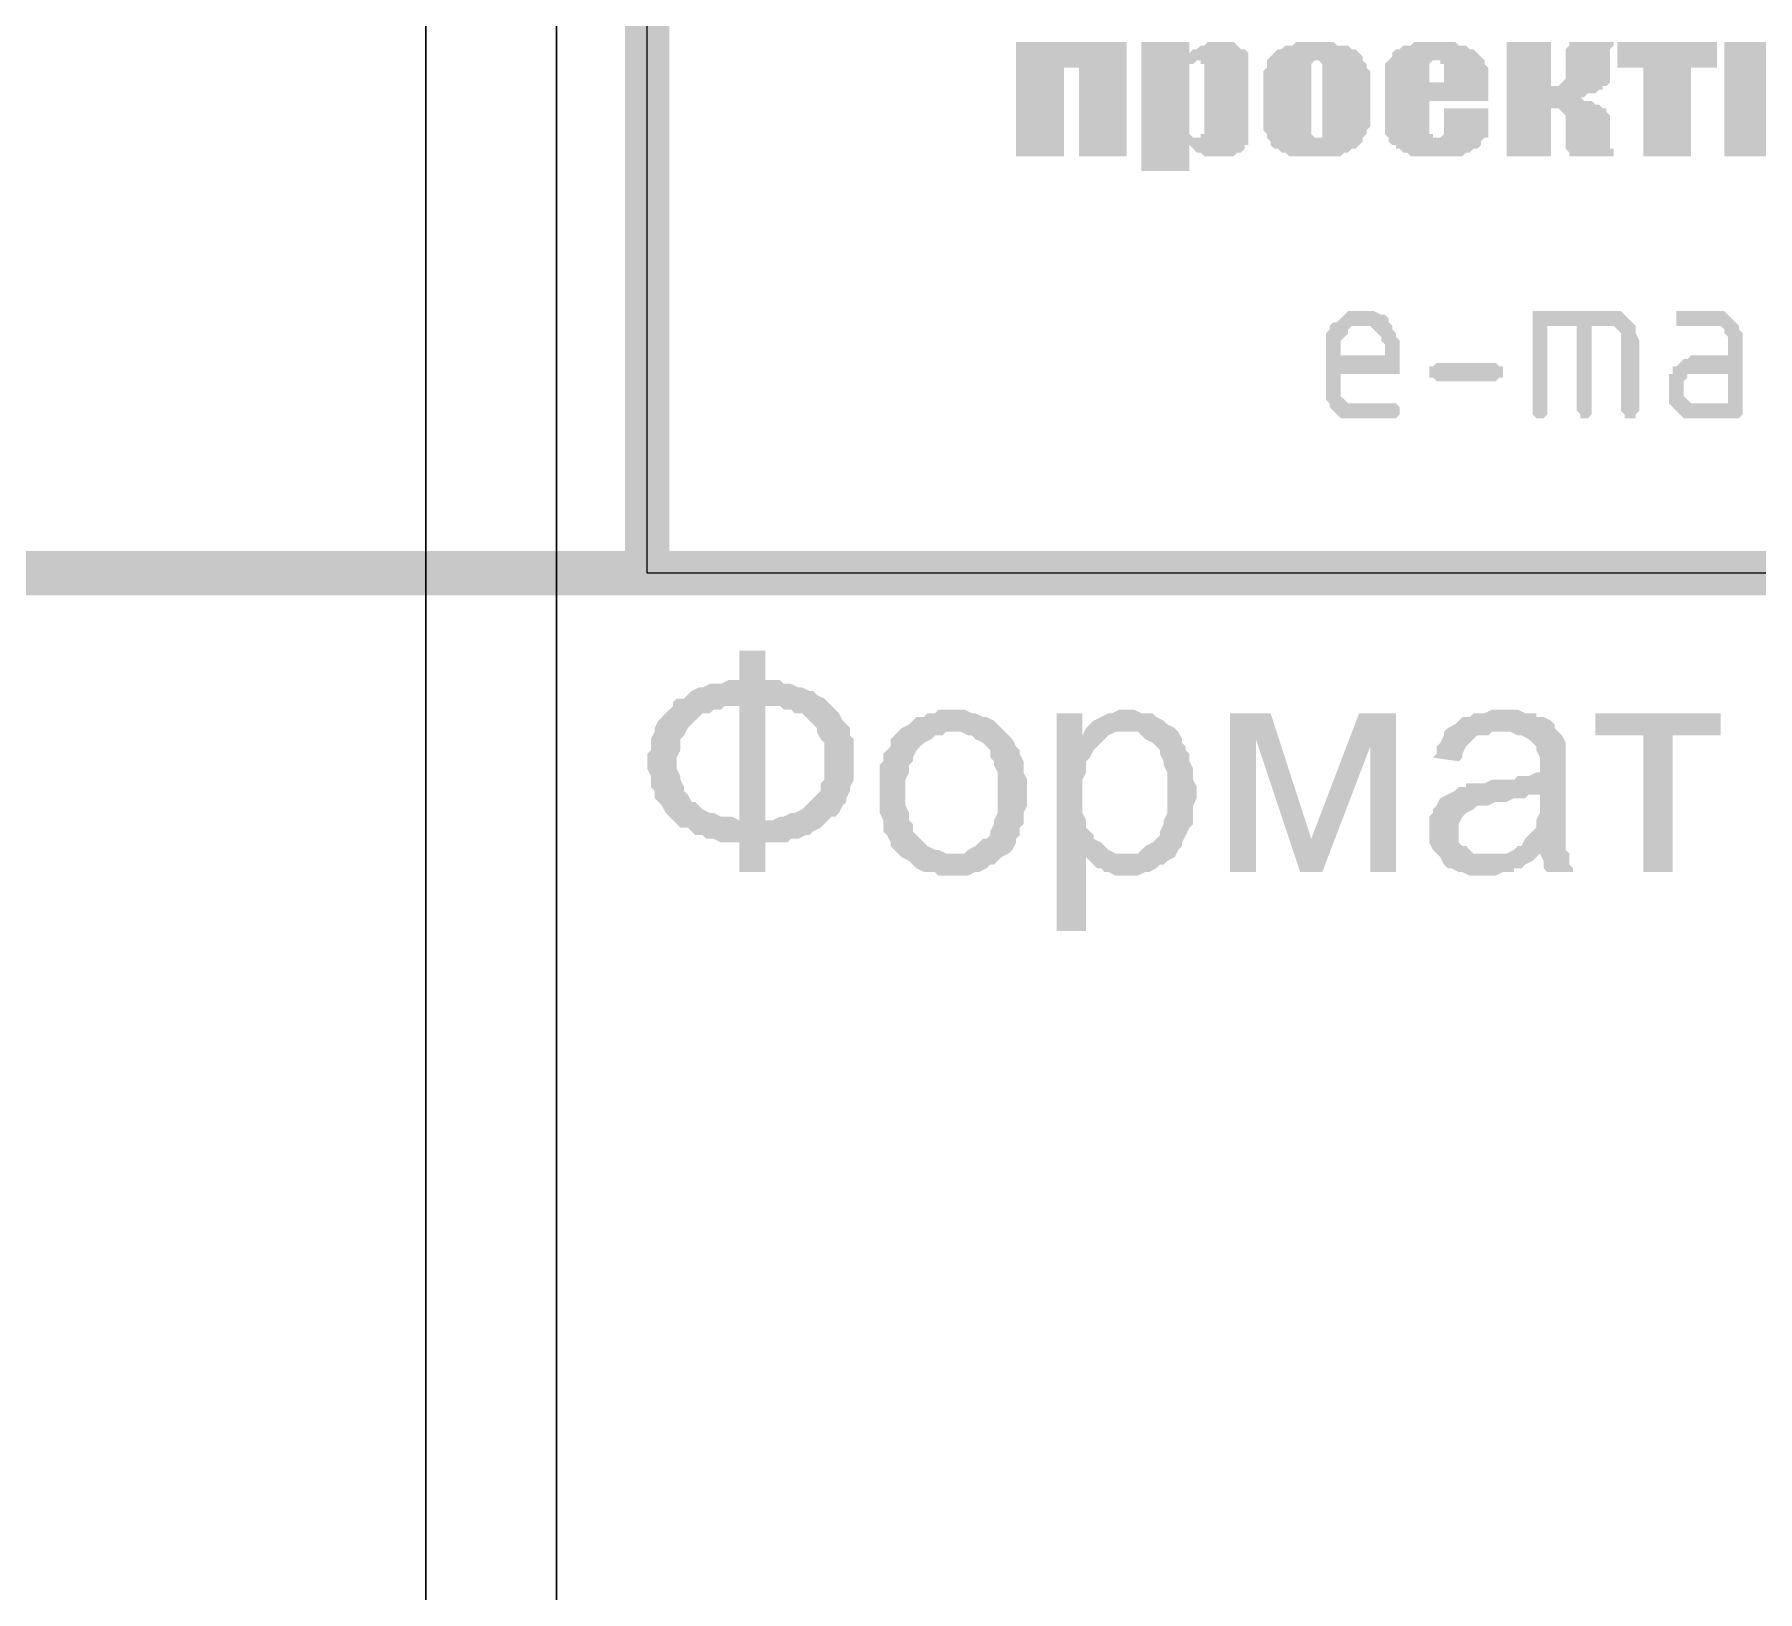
# Model space of a CAD drawing. Header units: millimetres. Extents: x -383313 to -161684, y -117025 to 99224.
# Drawn here: x -320769 to -318792, y -37247 to -35461 of the extents above; entities that cross this region are included whole.
import ezdxf

# ---------------------------------------------------------------- set-up
doc = ezdxf.new("R2010")
doc.units = ezdxf.units.MM
doc.header["$MEASUREMENT"] = 0
doc.layers.add('001__КОНСТРУКТИВ__Стены наружные', color=7, linetype='Continuous', lineweight=30)
doc.layers.add('PDF_Geometry', color=7, linetype='Continuous')
doc.layers.add('PDF_Solid Fills', color=7, linetype='Continuous')

# ---------------------------------------------------------------- blocks, each defined once
blk = doc.blocks.new('A$Cf5759c35')
at = {"layer": 'PDF_Solid Fills'}
for points in [[(38946.5, -17204.3), (38819.5, -17204.3), (38819.5, -17335.5), (38874.5, -17335.5), (38874.5, -17233.9), (38891.5, -17233.9)], [(39018.5, -17204.3), (38963.4, -17204.3), (38963.4, -17352.4), (39018.5, -17352.4), (39018.5, -17322.8), (39086.2, -17322.8), (39086.2, -17318.6), (39086.2, -17318.6), (39026.9, -17314.3), (39022.7, -17314.3), (39018.5, -17310.1), (39018.5, -17310.1), (39018.5, -17305.9), (39018.5, -17301.6), (39018.5, -17297.4), (39018.5, -17242.4), (39018.5, -17238.1), (39018.5, -17233.9), (39018.5, -17229.7), (39018.5, -17229.7), (39022.7, -17229.7), (39026.9, -17225.4), (39086.2, -17225.4), (39086.2, -17221.2), (39086.2, -17221.2), (39086.2, -17217), (39018.5, -17217)], [(39052.3, -17204.3), (39039.6, -17204.3), (39035.4, -17208.5), (39031.2, -17208.5), (39026.9, -17212.7), (39022.7, -17212.7), (39018.5, -17217), (39086.2, -17217), (39082, -17212.7), (39077.7, -17212.7), (39073.5, -17208.5), (39073.5, -17208.5), (39069.3, -17204.3), (39065, -17204.3), (39056.6, -17204.3)], [(39162.4, -17204.3), (39141.2, -17204.3), (39137, -17208.5), (39128.5, -17208.5), (39124.3, -17212.7), (39120.1, -17212.7), (39115.8, -17217), (39111.6, -17221.2), (39111.6, -17221.2), (39107.4, -17225.4), (39162.4, -17225.4), (39166.6, -17225.4), (39170.9, -17229.7), (39170.9, -17229.7), (39170.9, -17233.9), (39170.9, -17238.1), (39170.9, -17242.4), (39170.9, -17301.6), (39170.9, -17305.9), (39170.9, -17310.1), (39170.9, -17310.1), (39170.9, -17314.3), (39162.4, -17314.3), (39217.4, -17314.3), (39221.7, -17310.1), (39221.7, -17310.1), (39221.7, -17305.9), (39221.7, -17305.9), (39225.9, -17301.6), (39225.9, -17297.4), (39225.9, -17293.2), (39225.9, -17288.9), (39225.9, -17284.7), (39225.9, -17250.8), (39225.9, -17250.8), (39225.9, -17246.6), (39225.9, -17242.4), (39225.9, -17238.1), (39221.7, -17233.9), (39221.7, -17229.7), (39221.7, -17229.7), (39217.4, -17225.4), (39217.4, -17221.2), (39213.2, -17217), (39213.2, -17217), (39209, -17212.7), (39204.7, -17212.7), (39200.5, -17208.5), (39192, -17208.5), (39187.8, -17208.5), (39183.6, -17204.3), (39179.3, -17204.3), (39175.1, -17204.3), (39166.6, -17204.3)], [(39297.9, -17204.3), (39297.9, -17204.3), (39276.7, -17204.3), (39272.5, -17208.5), (39268.2, -17208.5), (39264, -17208.5), (39259.8, -17212.7), (39255.5, -17212.7), (39251.3, -17217), (39251.3, -17221.2), (39247.1, -17225.4), (39247.1, -17225.4), (39242.8, -17229.7), (39242.8, -17233.9), (39242.8, -17238.1), (39242.8, -17242.4), (39242.8, -17246.6), (39242.8, -17250.8), (39242.8, -17288.9), (39242.8, -17288.9), (39242.8, -17297.4), (39242.8, -17301.6), (39242.8, -17305.9), (39242.8, -17305.9), (39242.8, -17310.1), (39247.1, -17314.3), (39247.1, -17318.6), (39251.3, -17322.8), (39255.5, -17322.8), (39255.5, -17327), (39259.8, -17327), (39264, -17331.3), (39268.2, -17331.3), (39272.5, -17335.5), (39276.7, -17335.5), (39280.9, -17335.5), (39285.2, -17335.5), (39293.6, -17335.5), (39297.9, -17335.5), (39302.1, -17335.5), (39306.3, -17335.5), (39310.6, -17335.5), (39319, -17335.5), (39323.3, -17335.5), (39327.5, -17335.5), (39331.7, -17335.5), (39336, -17331.3), (39340.2, -17331.3), (39344.4, -17327), (39348.7, -17327), (39352.9, -17322.8), (39352.9, -17318.6), (39357.1, -17314.3), (39302.1, -17314.3), (39297.9, -17314.3), (39297.9, -17310.1), (39293.6, -17310.1), (39293.6, -17305.9), (39293.6, -17301.6), (39293.6, -17272), (39361.4, -17272), (39361.4, -17255.1), (39361.4, -17255.1), (39293.6, -17250.8), (39293.6, -17242.4), (39293.6, -17238.1), (39293.6, -17233.9), (39293.6, -17229.7), (39293.6, -17229.7), (39297.9, -17225.4), (39302.1, -17225.4), (39357.1, -17225.4), (39357.1, -17225.4), (39352.9, -17221.2), (39348.7, -17217), (39344.4, -17212.7), (39340.2, -17212.7), (39336, -17208.5), (39336, -17208.5), (39331.7, -17208.5), (39327.5, -17208.5), (39323.3, -17204.3), (39319, -17204.3), (39310.6, -17204.3), (39306.3, -17204.3)], [(39433.3, -17204.3), (39382.5, -17204.3), (39382.5, -17335.5), (39433.3, -17335.5), (39433.3, -17280.5), (39492.6, -17280.5), (39488.4, -17276.2), (39484.1, -17276.2), (39479.9, -17272), (39475.7, -17272), (39471.4, -17272), (39467.2, -17267.8), (39458.7, -17267.8), (39458.7, -17267.8), (39458.7, -17267.8), (39463, -17267.8), (39471.4, -17267.8), (39475.7, -17263.5), (39475.7, -17263.5), (39484.1, -17263.5), (39488.4, -17259.3), (39492.6, -17259.3), (39492.6, -17255.1), (39433.3, -17255.1)], [(39505.3, -17204.3), (39454.5, -17204.3), (39454.5, -17208.5), (39450.3, -17212.7), (39450.3, -17217), (39450.3, -17221.2), (39450.3, -17242.4), (39450.3, -17246.6), (39446, -17250.8), (39446, -17250.8), (39441.8, -17255.1), (39437.6, -17255.1), (39433.3, -17255.1), (39492.6, -17255.1), (39496.8, -17255.1), (39501.1, -17250.8), (39501.1, -17246.6), (39501.1, -17242.4), (39501.1, -17225.4), (39501.1, -17221.2), (39501.1, -17217), (39501.1, -17212.7), (39505.3, -17208.5)], [(39623.8, -17204.3), (39509.5, -17204.3), (39509.5, -17233.9), (39539.2, -17233.9), (39539.2, -17335.5), (39594.2, -17335.5), (39594.2, -17233.9), (39623.8, -17233.9)], [(39687.3, -17204.3), (39632.3, -17204.3), (39632.3, -17335.5), (39687.3, -17335.5), (39687.3, -17288.9), (39704.3, -17288.9), (39687.3, -17250.8)], [(39086.2, -17225.4), (39026.9, -17225.4), (39031.2, -17225.4), (39031.2, -17229.7), (39035.4, -17229.7), (39035.4, -17233.9), (39035.4, -17238.1), (39035.4, -17242.4), (39035.4, -17297.4), (39035.4, -17301.6), (39035.4, -17305.9), (39035.4, -17310.1), (39031.2, -17310.1), (39031.2, -17314.3), (39026.9, -17314.3), (39086.2, -17318.6), (39086.2, -17314.3), (39086.2, -17310.1), (39086.2, -17305.9), (39086.2, -17301.6), (39086.2, -17297.4), (39086.2, -17242.4), (39086.2, -17238.1), (39086.2, -17233.9), (39086.2, -17229.7)], [(39107.4, -17225.4), (39107.4, -17225.4), (39107.4, -17233.9), (39103.1, -17238.1), (39103.1, -17242.4), (39103.1, -17246.6), (39103.1, -17250.8), (39103.1, -17255.1), (39103.1, -17288.9), (39103.1, -17288.9), (39103.1, -17293.2), (39103.1, -17297.4), (39103.1, -17301.6), (39103.1, -17305.9), (39107.4, -17310.1), (39107.4, -17310.1), (39107.4, -17310.1), (39107.4, -17314.3), (39111.6, -17318.6), (39111.6, -17322.8), (39115.8, -17327), (39115.8, -17327), (39120.1, -17327), (39124.3, -17331.3), (39128.5, -17331.3), (39132.8, -17335.5), (39137, -17335.5), (39141.2, -17335.5), (39145.5, -17335.5), (39153.9, -17335.5), (39158.2, -17335.5), (39166.6, -17335.5), (39166.6, -17335.5), (39170.9, -17335.5), (39179.3, -17335.5), (39183.6, -17335.5), (39187.8, -17335.5), (39192, -17335.5), (39196.3, -17331.3), (39200.5, -17331.3), (39204.7, -17327), (39209, -17327), (39213.2, -17322.8), (39213.2, -17322.8), (39217.4, -17318.6), (39217.4, -17314.3), (39162.4, -17314.3), (39162.4, -17314.3), (39158.2, -17310.1), (39158.2, -17310.1), (39158.2, -17310.1), (39158.2, -17305.9), (39158.2, -17301.6), (39158.2, -17242.4), (39158.2, -17242.4), (39158.2, -17233.9), (39158.2, -17229.7), (39158.2, -17229.7), (39158.2, -17229.7), (39162.4, -17225.4)], [(39357.1, -17225.4), (39302.1, -17225.4), (39306.3, -17225.4), (39306.3, -17229.7), (39310.6, -17229.7), (39310.6, -17233.9), (39310.6, -17238.1), (39310.6, -17242.4), (39310.6, -17250.8), (39293.6, -17250.8), (39361.4, -17255.1), (39361.4, -17246.6), (39361.4, -17242.4), (39361.4, -17238.1), (39361.4, -17238.1), (39361.4, -17233.9), (39357.1, -17229.7)], [(39361.4, -17280.5), (39310.6, -17280.5), (39310.6, -17310.1), (39310.6, -17310.1), (39306.3, -17314.3), (39302.1, -17314.3), (39357.1, -17314.3), (39361.4, -17314.3), (39361.4, -17310.1), (39361.4, -17305.9), (39361.4, -17305.9), (39361.4, -17301.6), (39361.4, -17297.4), (39361.4, -17288.9)], [(39492.6, -17280.5), (39433.3, -17280.5), (39441.8, -17280.5), (39446, -17284.7), (39446, -17284.7), (39450.3, -17288.9), (39450.3, -17293.2), (39450.3, -17318.6), (39450.3, -17318.6), (39450.3, -17322.8), (39450.3, -17327), (39454.5, -17331.3), (39454.5, -17335.5), (39505.3, -17335.5), (39505.3, -17331.3), (39505.3, -17327), (39501.1, -17327), (39501.1, -17322.8), (39501.1, -17314.3), (39501.1, -17293.2), (39501.1, -17293.2), (39501.1, -17288.9), (39496.8, -17284.7), (39496.8, -17280.5)], [(39086.2, -17322.8), (39018.5, -17322.8), (39022.7, -17327), (39026.9, -17331.3), (39031.2, -17331.3), (39035.4, -17335.5), (39035.4, -17335.5), (39039.6, -17335.5), (39048.1, -17335.5), (39052.3, -17335.5), (39052.3, -17335.5), (39056.6, -17335.5), (39065, -17335.5), (39069.3, -17335.5), (39073.5, -17331.3), (39077.7, -17331.3), (39082, -17327), (39082, -17322.8)], [(39217.4, -17513.3), (39200.5, -17513.3), (39196.3, -17517.5), (39192, -17521.8), (39187.8, -17526), (39183.6, -17526), (39179.3, -17530.2), (39179.3, -17534.5), (39175.1, -17538.7), (39175.1, -17547.2), (39175.1, -17551.4), (39175.1, -17555.6), (39175.1, -17602.2), (39175.1, -17602.2), (39175.1, -17606.4), (39175.1, -17614.9), (39179.3, -17619.1), (39179.3, -17623.4), (39183.6, -17627.6), (39183.6, -17627.6), (39187.8, -17631.8), (39192, -17636.1), (39196.3, -17636.1), (39204.7, -17636.1), (39209, -17636.1), (39251.3, -17636.1), (39255.5, -17636.1), (39259.8, -17631.8), (39259.8, -17627.6), (39259.8, -17623.4), (39255.5, -17619.1), (39251.3, -17619.1), (39209, -17619.1), (39204.7, -17619.1), (39200.5, -17619.1), (39196.3, -17614.9), (39192, -17610.7), (39192, -17606.4), (39192, -17602.2), (39192, -17585.3), (39259.8, -17585.3), (39192, -17564.1), (39192, -17555.6), (39192, -17551.4), (39192, -17547.2), (39196.3, -17542.9), (39200.5, -17538.7), (39200.5, -17534.5), (39204.7, -17530.2), (39213.2, -17530.2), (39217.4, -17530.2), (39251.3, -17530.2), (39247.1, -17526), (39247.1, -17521.8), (39242.8, -17517.5), (39238.6, -17517.5), (39230.1, -17513.3), (39225.9, -17513.3), (39221.7, -17513.3)], [(39496.8, -17513.3), (39412.2, -17513.3), (39412.2, -17631.8), (39416.4, -17636.1), (39420.6, -17636.1), (39424.9, -17636.1), (39429.1, -17631.8), (39429.1, -17627.6), (39429.1, -17530.2), (39463, -17530.2), (39479.9, -17530.2), (39496.8, -17530.2), (39526.5, -17526), (39522.2, -17521.8), (39522.2, -17521.8), (39518, -17517.5), (39513.8, -17513.3), (39509.5, -17513.3), (39505.3, -17513.3)], [(39619.6, -17513.3), (39577.3, -17513.3), (39577.3, -17530.2), (39628.1, -17530.2), (39632.3, -17534.5), (39632.3, -17538.7), (39636.5, -17542.9), (39636.5, -17547.2), (39636.5, -17564.1), (39602.7, -17564.1), (39602.7, -17564.1), (39594.2, -17564.1), (39590, -17568.3), (39585.7, -17568.3), (39581.5, -17572.6), (39577.3, -17576.8), (39573, -17576.8), (39573, -17585.3), (39636.5, -17585.3), (39636.5, -17619.1), (39602.7, -17619.1), (39573, -17623.4), (39577.3, -17627.6), (39577.3, -17627.6), (39581.5, -17631.8), (39585.7, -17636.1), (39590, -17636.1), (39594.2, -17636.1), (39602.7, -17636.1), (39645, -17636.1), (39649.2, -17636.1), (39653.5, -17631.8), (39653.5, -17627.6), (39653.5, -17547.2), (39653.5, -17547.2), (39653.5, -17538.7), (39649.2, -17534.5), (39649.2, -17530.2), (39645, -17526), (39640.8, -17521.8), (39640.8, -17521.8), (39636.5, -17517.5), (39632.3, -17513.3), (39628.1, -17513.3), (39623.8, -17513.3)], [(39251.3, -17530.2), (39217.4, -17530.2), (39225.9, -17530.2), (39230.1, -17534.5), (39234.4, -17538.7), (39238.6, -17542.9), (39238.6, -17547.2), (39242.8, -17551.4), (39242.8, -17555.6), (39242.8, -17564.1), (39192, -17564.1), (39259.8, -17585.3), (39259.8, -17555.6), (39259.8, -17551.4), (39259.8, -17547.2), (39255.5, -17542.9), (39255.5, -17538.7), (39251.3, -17534.5)], [(39479.9, -17530.2), (39463, -17530.2), (39463, -17627.6), (39467.2, -17631.8), (39467.2, -17636.1), (39471.4, -17636.1), (39475.7, -17636.1), (39479.9, -17631.8), (39479.9, -17627.6)], [(39526.5, -17526), (39496.8, -17530.2), (39505.3, -17530.2), (39509.5, -17534.5), (39513.8, -17538.7), (39513.8, -17542.9), (39513.8, -17547.2), (39513.8, -17627.6), (39518, -17631.8), (39518, -17636.1), (39522.2, -17636.1), (39530.7, -17636.1), (39530.7, -17631.8), (39534.9, -17627.6), (39534.9, -17547.2), (39534.9, -17547.2), (39530.7, -17538.7), (39530.7, -17534.5), (39530.7, -17530.2)], [(39369.8, -17593.7), (39302.1, -17593.7), (39297.9, -17589.5), (39293.6, -17589.5), (39293.6, -17585.3), (39293.6, -17576.8), (39297.9, -17576.8), (39302.1, -17572.6), (39369.8, -17572.6), (39374.1, -17576.8), (39378.3, -17576.8), (39378.3, -17585.3), (39378.3, -17589.5), (39374.1, -17589.5), (39369.8, -17593.7)], [(39573, -17585.3), (39568.8, -17585.3), (39568.8, -17602.2), (39568.8, -17602.2), (39568.8, -17606.4), (39568.8, -17614.9), (39568.8, -17619.1), (39573, -17623.4), (39602.7, -17619.1), (39598.4, -17619.1), (39594.2, -17619.1), (39590, -17614.9), (39585.7, -17610.7), (39585.7, -17606.4), (39585.7, -17602.2), (39585.7, -17598), (39585.7, -17593.7), (39590, -17589.5), (39590, -17585.3), (39594.2, -17585.3), (39602.7, -17585.3), (39636.5, -17585.3)], [(38531.6, -17902.8), (38502, -17902.8), (38502, -17936.6), (38489.3, -17936.6), (38480.8, -17940.9), (38472.4, -17940.9), (38468.1, -17940.9), (38459.7, -17945.1), (38455.4, -17945.1), (38447, -17949.3), (38442.7, -17953.6), (38438.5, -17957.8), (38430, -17957.8), (38425.8, -17962), (38425.8, -17966.3), (38531.6, -17966.3), (38531.6, -17966.3), (38540.1, -17966.3), (38548.6, -17966.3), (38552.8, -17970.5), (38561.3, -17970.5), (38565.5, -17974.7), (38574, -17974.7), (38578.2, -17979), (38582.4, -17983.2), (38586.7, -17987.4), (38590.9, -17991.7), (38590.9, -17995.9), (38595.1, -18004.4), (38599.4, -18008.6), (38599.4, -18017.1), (38599.4, -18021.3), (38599.4, -18029.8), (38599.4, -18034), (38599.4, -18042.5), (38599.4, -18050.9), (38595.1, -18055.2), (38595.1, -18063.6), (38590.9, -18067.9), (38586.7, -18072.1), (38582.4, -18076.3), (38582.4, -18076.3), (38578.2, -18080.6), (38574, -18084.8), (38565.5, -18089), (38561.3, -18089), (38552.8, -18093.3), (38548.6, -18093.3), (38540.1, -18097.5), (38531.6, -18097.5), (38425.8, -18097.5), (38430, -18101.7), (38434.3, -18106), (38442.7, -18106), (38447, -18110.2), (38451.2, -18114.4), (38459.7, -18114.4), (38463.9, -18118.7), (38472.4, -18118.7), (38480.8, -18122.9), (38485.1, -18122.9), (38493.5, -18122.9), (38502, -18122.9), (38502, -18156.8), (38531.6, -18156.8), (38531.6, -18122.9), (38531.6, -18122.9), (38540.1, -18122.9), (38548.6, -18122.9), (38557, -18122.9), (38561.3, -18118.7), (38569.7, -18118.7), (38578.2, -18114.4), (38582.4, -18114.4), (38586.7, -18110.2), (38595.1, -18106), (38599.4, -18101.7), (38603.6, -18097.5), (38607.8, -18093.3), (38612.1, -18093.3), (38616.3, -18089), (38620.5, -18080.6), (38624.8, -18076.3), (38624.8, -18072.1), (38629, -18063.6), (38629, -18059.4), (38633.2, -18050.9), (38633.2, -18042.5), (38633.2, -18038.2), (38633.2, -18029.8), (38633.2, -18025.5), (38633.2, -18017.1), (38633.2, -18012.8), (38633.2, -18004.4), (38629, -18000.1), (38629, -17991.7), (38624.8, -17987.4), (38620.5, -17983.2), (38616.3, -17974.7), (38612.1, -17970.5), (38607.8, -17966.3), (38607.8, -17966.3), (38603.6, -17962), (38599.4, -17957.8), (38590.9, -17953.6), (38586.7, -17949.3), (38582.4, -17949.3), (38574, -17945.1), (38569.7, -17945.1), (38561.3, -17940.9), (38552.8, -17940.9), (38548.6, -17936.6), (38540.1, -17936.6), (38531.6, -17936.6)], [(38425.8, -17966.3), (38421.6, -17970.5), (38417.3, -17974.7), (38413.1, -17979), (38408.9, -17983.2), (38404.6, -17991.7), (38404.6, -17995.9), (38400.4, -18004.4), (38400.4, -18008.6), (38400.4, -18017.1), (38396.2, -18021.3), (38396.2, -18029.8), (38396.2, -18029.8), (38396.2, -18038.2), (38400.4, -18046.7), (38400.4, -18050.9), (38400.4, -18059.4), (38404.6, -18063.6), (38404.6, -18072.1), (38408.9, -18076.3), (38413.1, -18080.6), (38417.3, -18089), (38421.6, -18093.3), (38425.8, -18097.5), (38531.6, -18097.5), (38502, -18097.5), (38493.5, -18093.3), (38485.1, -18093.3), (38480.8, -18093.3), (38472.4, -18089), (38468.1, -18089), (38459.7, -18084.8), (38455.4, -18080.6), (38451.2, -18076.3), (38447, -18076.3), (38442.7, -18067.9), (38438.5, -18063.6), (38438.5, -18059.4), (38434.3, -18050.9), (38434.3, -18046.7), (38430, -18038.2), (38430, -18029.8), (38430, -18025.5), (38434.3, -18017.1), (38434.3, -18012.8), (38434.3, -18004.4), (38438.5, -18000.1), (38442.7, -17991.7), (38447, -17987.4), (38451.2, -17983.2), (38455.4, -17979), (38459.7, -17974.7), (38468.1, -17974.7), (38472.4, -17970.5), (38480.8, -17970.5), (38485.1, -17966.3), (38493.5, -17966.3), (38502, -17966.3), (38531.6, -17966.3)], [(38747.5, -17970.5), (38747.5, -17970.5), (38730.6, -17970.5), (38726.4, -17974.7), (38717.9, -17974.7), (38713.7, -17979), (38705.2, -17979), (38701, -17983.2), (38696.7, -17987.4), (38688.3, -17991.7), (38688.3, -17991.7), (38684, -17995.9), (38747.5, -17995.9), (38747.5, -17995.9), (38756, -17995.9), (38764.5, -18000.1), (38768.7, -18000.1), (38772.9, -18004.4), (38781.4, -18008.6), (38785.6, -18012.8), (38789.9, -18017.1), (38789.9, -18025.5), (38794.1, -18029.8), (38794.1, -18034), (38798.3, -18042.5), (38798.3, -18050.9), (38798.3, -18055.2), (38798.3, -18063.6), (38798.3, -18067.9), (38798.3, -18076.3), (38798.3, -18084.8), (38798.3, -18089), (38794.1, -18097.5), (38794.1, -18101.7), (38789.9, -18110.2), (38789.9, -18114.4), (38785.6, -18118.7), (38781.4, -18118.7), (38777.2, -18122.9), (38772.9, -18127.1), (38764.5, -18131.4), (38760.2, -18135.6), (38751.8, -18135.6), (38747.5, -18135.6), (38684, -18135.6), (38688.3, -18139.8), (38696.7, -18144.1), (38701, -18148.3), (38705.2, -18152.5), (38713.7, -18156.8), (38717.9, -18156.8), (38726.4, -18156.8), (38730.6, -18161), (38739.1, -18161), (38747.5, -18161), (38751.8, -18161), (38756, -18161), (38764.5, -18161), (38772.9, -18156.8), (38777.2, -18156.8), (38785.6, -18152.5), (38789.9, -18148.3), (38794.1, -18148.3), (38798.3, -18144.1), (38802.6, -18139.8), (38811, -18135.6), (38815.3, -18131.4), (38819.5, -18122.9), (38819.5, -18118.7), (38819.5, -18118.7), (38823.7, -18114.4), (38823.7, -18106), (38828, -18101.7), (38828, -18093.3), (38828, -18089), (38832.2, -18080.6), (38832.2, -18072.1), (38832.2, -18063.6), (38832.2, -18059.4), (38832.2, -18050.9), (38828, -18042.5), (38828, -18034), (38828, -18029.8), (38823.7, -18021.3), (38823.7, -18017.1), (38819.5, -18012.8), (38815.3, -18004.4), (38811, -18000.1), (38806.8, -17995.9), (38802.6, -17991.7), (38798.3, -17987.4), (38794.1, -17983.2), (38785.6, -17979), (38781.4, -17979), (38772.9, -17974.7), (38768.7, -17974.7), (38760.2, -17970.5), (38756, -17970.5)], [(38895.7, -17974.7), (38866.1, -17974.7), (38866.1, -18224.5), (38899.9, -18224.5), (38899.9, -18139.8), (38942.3, -18135.6), (38938, -18135.6), (38933.8, -18135.6), (38925.3, -18131.4), (38921.1, -18127.1), (38916.9, -18122.9), (38908.4, -18118.7), (38908.4, -18114.4), (38904.2, -18110.2), (38899.9, -18106), (38899.9, -18097.5), (38895.7, -18089), (38895.7, -18084.8), (38895.7, -18076.3), (38895.7, -18067.9), (38895.7, -18063.6), (38895.7, -18055.2), (38895.7, -18050.9), (38899.9, -18042.5), (38899.9, -18034), (38899.9, -18029.8), (38904.2, -18025.5), (38908.4, -18017.1), (38912.6, -18012.8), (38916.9, -18008.6), (38921.1, -18004.4), (38925.3, -18000.1), (38895.7, -18000.1)], [(38946.5, -17970.5), (38946.5, -17970.5), (38938, -17970.5), (38929.6, -17974.7), (38925.3, -17974.7), (38916.9, -17979), (38916.9, -17979), (38908.4, -17983.2), (38904.2, -17987.4), (38899.9, -17991.7), (38946.5, -17995.9), (38950.7, -17995.9), (38959.2, -17995.9), (38963.4, -18000.1), (38967.7, -18004.4), (38976.1, -18008.6), (38980.4, -18012.8), (38984.6, -18017.1), (38984.6, -18021.3), (38988.8, -18029.8), (38988.8, -18034), (38993.1, -18042.5), (38993.1, -18046.7), (38993.1, -18055.2), (38993.1, -18063.6), (38993.1, -18067.9), (38993.1, -18076.3), (38993.1, -18084.8), (38993.1, -18089), (38988.8, -18097.5), (38988.8, -18101.7), (38984.6, -18110.2), (38984.6, -18114.4), (38980.4, -18118.7), (38976.1, -18122.9), (38967.7, -18127.1), (38963.4, -18131.4), (38959.2, -18135.6), (38950.7, -18135.6), (38942.3, -18135.6), (38899.9, -18139.8), (38899.9, -18139.8), (38908.4, -18148.3), (38912.6, -18152.5), (38916.9, -18152.5), (38921.1, -18156.8), (38925.3, -18156.8), (38933.8, -18161), (38938, -18161), (38946.5, -18161), (38946.5, -18161), (38955, -18161), (38959.2, -18161), (38967.7, -18156.8), (38971.9, -18156.8), (38980.4, -18152.5), (38984.6, -18148.3), (38988.8, -18148.3), (38993.1, -18144.1), (39001.5, -18139.8), (39005.8, -18131.4), (39010, -18127.1), (39010, -18122.9), (39014.2, -18114.4), (39014.2, -18114.4), (39018.5, -18106), (39022.7, -18101.7), (39022.7, -18093.3), (39022.7, -18084.8), (39022.7, -18080.6), (39026.9, -18072.1), (39026.9, -18063.6), (39026.9, -18063.6), (39026.9, -18059.4), (39022.7, -18050.9), (39022.7, -18042.5), (39022.7, -18038.2), (39018.5, -18029.8), (39018.5, -18021.3), (39014.2, -18017.1), (39014.2, -18012.8), (39010, -18008.6), (39010, -18004.4), (39005.8, -17995.9), (39001.5, -17991.7), (38993.1, -17987.4), (38988.8, -17983.2), (38988.8, -17983.2), (38980.4, -17979), (38976.1, -17974.7), (38967.7, -17974.7), (38963.4, -17974.7), (38955, -17970.5)], [(39111.6, -17974.7), (39065, -17974.7), (39065, -18156.8), (39094.7, -18156.8), (39094.7, -18004.4)], [(39255.5, -17974.7), (39213.2, -17974.7), (39158.2, -18118.7), (39145.5, -18156.8), (39170.9, -18156.8), (39225.9, -18012.8)], [(39382.5, -17970.5), (39382.5, -17970.5), (39365.6, -17970.5), (39357.1, -17974.7), (39352.9, -17974.7), (39344.4, -17974.7), (39340.2, -17979), (39331.7, -17979), (39327.5, -17983.2), (39323.3, -17987.4), (39314.8, -17991.7), (39310.6, -17995.9), (39374.1, -17995.9), (39378.3, -17995.9), (39386.8, -17995.9), (39395.2, -18000.1), (39399.5, -18000.1), (39407.9, -18004.4), (39412.2, -18008.6), (39412.2, -18008.6), (39416.4, -18012.8), (39416.4, -18017.1), (39420.6, -18025.5), (39420.6, -18034), (39420.6, -18034), (39420.6, -18042.5), (39416.4, -18042.5), (39407.9, -18046.7), (39403.7, -18046.7), (39395.2, -18046.7), (39391, -18050.9), (39382.5, -18050.9), (39374.1, -18050.9), (39365.6, -18050.9), (39357.1, -18055.2), (39348.7, -18055.2), (39344.4, -18055.2), (39336, -18055.2), (39336, -18059.4), (39327.5, -18059.4), (39323.3, -18063.6), (39420.6, -18067.9), (39420.6, -18076.3), (39420.6, -18080.6), (39420.6, -18089), (39416.4, -18097.5), (39416.4, -18101.7), (39416.4, -18106), (39412.2, -18110.2), (39407.9, -18114.4), (39403.7, -18118.7), (39399.5, -18127.1), (39395.2, -18127.1), (39391, -18131.4), (39382.5, -18135.6), (39420.6, -18135.6), (39420.6, -18135.6), (39424.9, -18144.1), (39424.9, -18152.5), (39429.1, -18156.8), (39458.7, -18156.8), (39458.7, -18152.5), (39454.5, -18148.3), (39454.5, -18139.8), (39454.5, -18135.6), (39450.3, -18131.4), (39450.3, -18127.1), (39450.3, -18122.9), (39450.3, -18118.7), (39450.3, -18110.2), (39450.3, -18101.7), (39450.3, -18093.3), (39450.3, -18080.6), (39450.3, -18038.2), (39450.3, -18038.2), (39450.3, -18029.8), (39450.3, -18021.3), (39450.3, -18017.1), (39450.3, -18012.8), (39450.3, -18008.6), (39446, -18000.1), (39441.8, -17995.9), (39437.6, -17991.7), (39437.6, -17987.4), (39433.3, -17983.2), (39424.9, -17979), (39416.4, -17979), (39416.4, -17974.7), (39407.9, -17974.7), (39403.7, -17974.7), (39395.2, -17970.5), (39386.8, -17970.5)], [(39628.1, -17974.7), (39484.1, -17974.7), (39484.1, -18000.1), (39539.2, -18000.1), (39539.2, -18156.8), (39573, -18156.8), (39573, -18000.1), (39628.1, -18000.1)], [(38899.9, -17991.7), (38895.7, -18000.1), (38925.3, -18000.1), (38933.8, -17995.9), (38938, -17995.9), (38946.5, -17995.9)], [(38684, -17995.9), (38679.8, -18000.1), (38675.6, -18004.4), (38675.6, -18012.8), (38671.3, -18017.1), (38667.1, -18021.3), (38667.1, -18029.8), (38662.9, -18034), (38662.9, -18042.5), (38662.9, -18050.9), (38662.9, -18059.4), (38662.9, -18067.9), (38662.9, -18067.9), (38662.9, -18076.3), (38662.9, -18084.8), (38662.9, -18089), (38667.1, -18097.5), (38667.1, -18106), (38667.1, -18110.2), (38671.3, -18114.4), (38675.6, -18122.9), (38675.6, -18127.1), (38679.8, -18131.4), (38684, -18135.6), (38747.5, -18135.6), (38743.3, -18135.6), (38739.1, -18135.6), (38730.6, -18131.4), (38726.4, -18131.4), (38717.9, -18127.1), (38713.7, -18122.9), (38709.4, -18118.7), (38709.4, -18118.7), (38705.2, -18114.4), (38701, -18110.2), (38701, -18101.7), (38696.7, -18097.5), (38696.7, -18089), (38692.5, -18080.6), (38692.5, -18076.3), (38692.5, -18067.9), (38692.5, -18063.6), (38692.5, -18055.2), (38692.5, -18050.9), (38696.7, -18042.5), (38696.7, -18034), (38701, -18029.8), (38701, -18025.5), (38705.2, -18017.1), (38709.4, -18012.8), (38709.4, -18012.8), (38713.7, -18008.6), (38722.1, -18004.4), (38726.4, -18000.1), (38734.8, -18000.1), (38739.1, -17995.9), (38747.5, -17995.9)], [(39310.6, -17995.9), (39310.6, -18000.1), (39306.3, -18008.6), (39302.1, -18012.8), (39302.1, -18021.3), (39297.9, -18025.5), (39327.5, -18029.8), (39331.7, -18025.5), (39331.7, -18021.3), (39336, -18012.8), (39340.2, -18008.6), (39344.4, -18004.4), (39348.7, -18000.1), (39352.9, -18000.1), (39361.4, -18000.1), (39365.6, -17995.9), (39374.1, -17995.9)], [(39323.3, -18063.6), (39314.8, -18067.9), (39314.8, -18067.9), (39306.3, -18072.1), (39302.1, -18080.6), (39297.9, -18084.8), (39297.9, -18089), (39293.6, -18093.3), (39293.6, -18101.7), (39293.6, -18110.2), (39293.6, -18110.2), (39293.6, -18118.7), (39293.6, -18122.9), (39297.9, -18131.4), (39302.1, -18135.6), (39306.3, -18139.8), (39310.6, -18148.3), (39310.6, -18148.3), (39314.8, -18152.5), (39319, -18152.5), (39327.5, -18156.8), (39331.7, -18156.8), (39340.2, -18161), (39348.7, -18161), (39357.1, -18161), (39361.4, -18161), (39369.8, -18161), (39378.3, -18156.8), (39382.5, -18156.8), (39391, -18156.8), (39391, -18152.5), (39399.5, -18152.5), (39403.7, -18148.3), (39412.2, -18144.1), (39416.4, -18139.8), (39361.4, -18135.6), (39361.4, -18135.6), (39352.9, -18135.6), (39344.4, -18135.6), (39340.2, -18131.4), (39336, -18127.1), (39331.7, -18127.1), (39327.5, -18122.9), (39327.5, -18114.4), (39327.5, -18110.2), (39327.5, -18106), (39327.5, -18101.7), (39331.7, -18093.3), (39331.7, -18093.3), (39336, -18089), (39344.4, -18084.8), (39348.7, -18080.6), (39352.9, -18080.6), (39361.4, -18080.6), (39369.8, -18076.3), (39374.1, -18076.3), (39382.5, -18076.3), (39391, -18072.1), (39395.2, -18072.1), (39403.7, -18072.1), (39407.9, -18067.9), (39416.4, -18067.9), (39420.6, -18067.9)]]:
    blk.add_hatch(color=8, dxfattribs=at).paths.add_polyline_path(points)
at = {"layer": 'PDF_Geometry', "color": 8, "lineweight": 25}
blk.add_lwpolyline([(38396.2, -16315.3), (43395.7, -16315.3), (43395.7, -17813.9), (38396.2, -17813.9)], close=True, dxfattribs=at)
at = {"layer": 'PDF_Solid Fills', "color": 8, "lineweight": 18}
for points in [[(38421.6, -14816.7), (38370.8, -14816.7), (38421.6, -17813.9)], [(38370.8, -14816.7), (38421.6, -17813.9), (38370.8, -17813.9)]]:
    blk.add_solid(points, dxfattribs=at)
at = {"layer": 'PDF_Solid Fills', "color": 8, "lineweight": 25}
for points in [[(38946.5, -17204.3), (38891.5, -17233.9), (38946.5, -17335.5), (38891.5, -17335.5)], [(38531.6, -18097.5), (38531.6, -17966.3), (38502, -18097.5), (38502, -17966.3)], [(39111.6, -17974.7), (39094.7, -18004.4), (39158.2, -18118.7), (39145.5, -18156.8)], [(39255.5, -17974.7), (39225.9, -18012.8), (39255.5, -18156.8), (39225.9, -18156.8)], [(39382.5, -18135.6), (39361.4, -18135.6), (39420.6, -18135.6), (39416.4, -18139.8)]]:
    blk.add_solid(points, dxfattribs=at)
at = {"layer": 'PDF_Solid Fills', "color": 8, "lineweight": 13}
for points in [[(43421.1, -17839.3), (43370.3, -17788.5), (-13525.5, -17839.3)], [(43370.3, -17788.5), (-13525.5, -17839.3), (-13474.7, -17788.5)], [(24921.5, -17788.5), (24874.9, -17839.3), (43370.3, -17788.5)], [(24874.9, -17839.3), (43370.3, -17788.5), (43421.1, -17839.3)]]:
    blk.add_solid(points, dxfattribs=at)

msp = doc.modelspace()

# ---------------------------------------------------------------- linework, layer by layer
at = {"layer": '001__КОНСТРУКТИВ__Стены наружные', "color": 7, "linetype": 'Continuous', "flags": 128}
for points in [[(-320170.05882, -62322.0977), (-320170.05882, -25582.0977)], [(-320320.05882, -25732.0977), (-320320.05882, -62172.0977)]]:
    msp.add_lwpolyline(points, dxfattribs=at)

# ---------------------------------------------------------------- block references
at = {"ltscale": 100}
msp.add_blockref('A$Cf5759c35', (-358461.97282, -18264.93104), dxfattribs=at)

doc.saveas('drawing.dxf')
